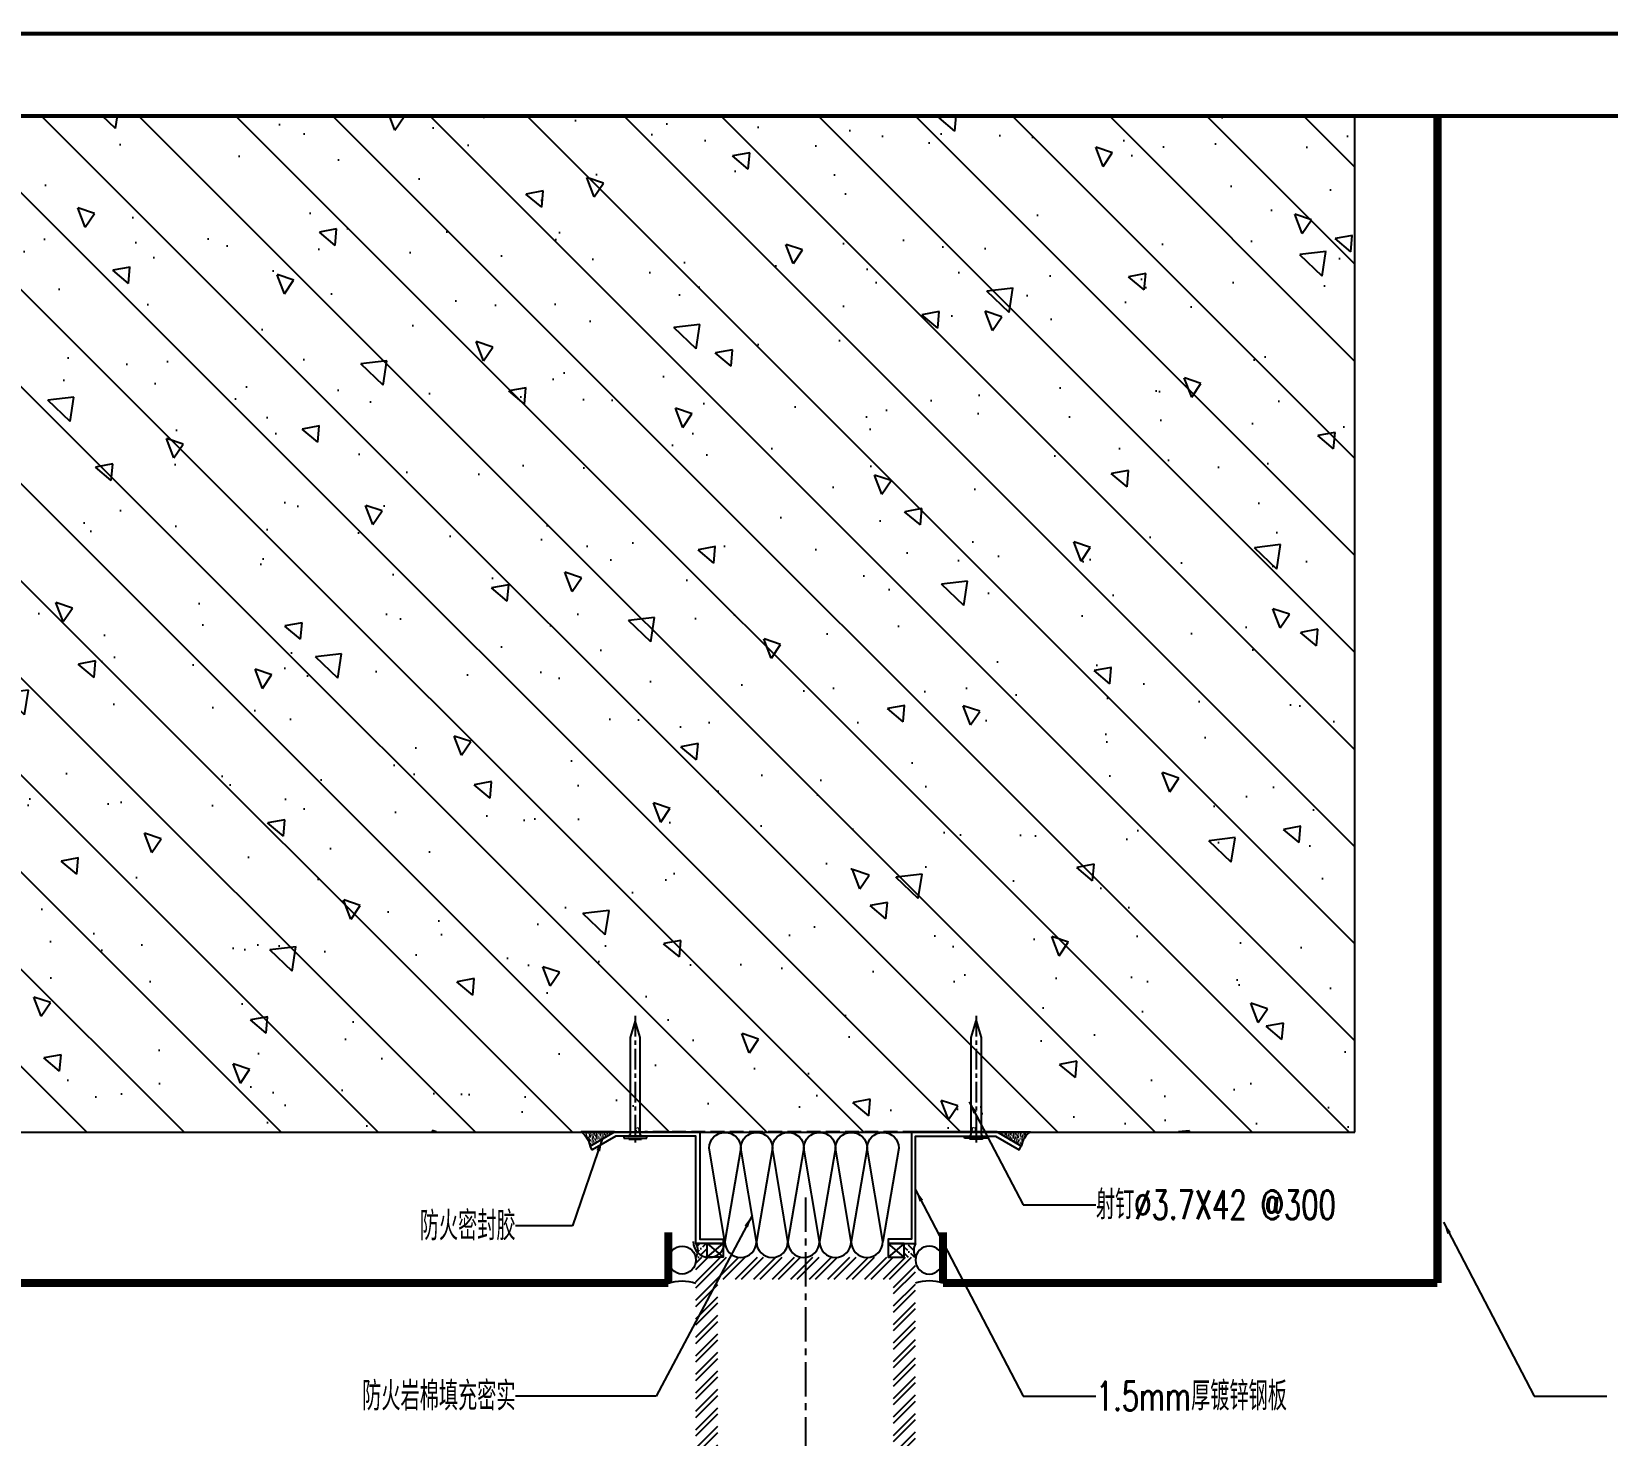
# Model space of a CAD drawing. Extents: x -160106 to 966792, y -663931 to 1550022.
# Drawn here: x -82953 to -82379, y -138549 to -138037 of the extents above; entities that cross this region are included whole.
import ezdxf
from ezdxf.enums import TextEntityAlignment as Align

# ---------------------------------------------------------------- set-up
doc = ezdxf.new("R2010")
doc.units = 0
for name, pattern in [('CENTER', [2, 1.25, -0.25, 0.25, -0.25]), ('ZN-CENTER', [2, 1.25, -0.25, 0.25, -0.25]), ('ZN-DASH', [0.35, 0.25, -0.1])]:
    doc.linetypes.add(name, pattern=pattern)
for name, color, linetype in [('!ZN1-填充-8', 8, 'Continuous'), ('!ZN1-文字-7', 7, 'Continuous'), ('!ZN1-标注-173', 173, 'Continuous'), ('!ZN4-辅助材料-1', 1, 'Continuous'), ('!ZN4-配件-11', 11, 'Continuous'), ('!ZN5-铝材断面-6', 6, 'Continuous'), ('!ZN6-虚线-8', 8, 'ZN-DASH'), ('0-cxFrame', 155, 'Continuous'), ('A_Hatch', 8, 'Continuous'), ('AS-COLN', 6, 'Continuous'), ('Fill', 8, 'Continuous'), ('ZX', 240, 'CENTER')]:
    doc.layers.add(name, color=color, linetype=linetype)
doc.layers.add('0-cxText', color=131, linetype='Continuous', lineweight=25)
doc.styles.add('cx_tuming', font='simhei.ttf')
doc.styles.add('cx_tuqian1', font='')
doc.styles.add('DHTEXT-1', font='ROMANS.shx', dxfattribs={"width": 0.7, "bigfont": 'CHINESE.shx'})
doc.styles.add('ZNDimTStyle', font='ROMANS.shx', dxfattribs={"width": 0.7, "bigfont": 'CHINESE.shx'})
doc.styles.add('ZNTextStyle', font='ROMANS.shx', dxfattribs={"width": 0.7, "bigfont": 'CHINESE.shx'})
doc.styles.add('黑体', font='simhei.ttf', dxfattribs={"height": 12})
doc.styles.get('cx_tuqian1').set_extended_font_data('SimSun')
doc.dimstyles.new('ZN机械-3', dxfattribs={"dimscale": 3, "dimtxt": 2.5, "dimasz": 1.5, "dimexe": 1, "dimexo": 2, "dimgap": 0.9, "dimtad": 1, "dimdec": 0, "dimzin": 0, "dimdsep": 46, "dimtxsty": 'ZNDimTStyle', "dimcen": 2.5, "dimdle": 1, "dimclrd": 173, "dimclre": 173, "dimclrt": 7, "dimazin": 2, "dimtfac": 1, "dimtdec": 4, "dimtix": 1, "dimtmove": 2, "dimatfit": 3, "dimfxl": 0, "dimfrac": 2, "dimtolj": 1, "dimtzin": 0, "dimarcsym": 0})

# ---------------------------------------------------------------- blocks, each defined once
blk = doc.blocks.new('20250822084406')
at = {"layer": 'A_Hatch'}
h = blk.add_hatch(dxfattribs=at)
h.set_pattern_fill('ANSI32', color=256)
h.set_pattern_definition([(45, (-40, -1e-07), (-3.3676, 3.3676), []), (45, (-37.755, -1e-07), (-3.3676, 3.3676), [])])
h.paths.add_polyline_path([(40, 200), (-40, 200), (-40, 0), (40, 0)])
h.paths.add_polyline_path([(-32, 8), (-32, 192), (32, 192), (32, 8)], flags=16)
blk = doc.blocks.new('TK22.A2 L(Dragon)')
at = {"layer": '0-cxFrame', "color": 7, "const_width": 0.5}
blk.add_lwpolyline([(0, 0), (-594, 0), (-594, 420), (0, 420)], close=True, dxfattribs=at)
at = {"layer": '0-cxFrame', "const_width": 0.5}
blk.add_lwpolyline([(-80, 10), (-574, 10), (-574, 410), (-80, 410)], close=True, dxfattribs=at)
at = {"style": '黑体', "flags": 4}
blk.add_attdef('图幅', text='', height=3.3, dxfattribs=at).set_placement((-40, 3), align=Align.RIGHT)
at = {"layer": '0-cxText', "flags": 4}
for tag, height, style, p in [('建设单位', 3.5, 'cx_tuming', (-45, 240)), ('项目名称', 3.5, 'cx_tuming', (-45, 210)), ('子项名称', 3.5, 'cx_tuming', (-45, 180)), ('工程编号', 3.3, 'cx_tuqian1', (-35, 165)), ('图名1', 3.5, 'cx_tuming', (-45, 87)), ('图名2', 3.5, 'cx_tuming', (-45, 79)), ('图名3', 3.5, 'cx_tuming', (-45, 71)), ('出图日期', 3.3, 'cx_tuqian1', (-39, 60)), ('专业', 3.3, 'cx_tuqian1', (-55, 52)), ('图号', 3.3, 'cx_tuqian1', (-55, 44)), ('版次', 3.3, 'cx_tuqian1', (-20, 44))]:
    blk.add_attdef(tag, text='', height=height, dxfattribs=dict(at, style=style)).set_placement(p, align=Align.MIDDLE)
at = {"layer": 'Defpoints', "color": 6, "flags": 4}
for tag, height, style, p in [('tufu', 3.3, '黑体', (-12, 12)), ('dwfname', 4, 'cx_tuqian1', (-80, 3))]:
    blk.add_attdef(tag, text='', height=height, dxfattribs=dict(at, style=style)).set_placement(p, align=Align.RIGHT)
blk = doc.blocks.new('*U2373')
at = {"color": 0, "linetype": 'ZN-CENTER', "ltscale": 6}
blk.add_line((43.76, 0), (-2.33, 0), dxfattribs=at)
at = {"linetype": 'ByBlock', "ltscale": 10}
for p, q in [((-1.1, 2.28), (-1.1, -2.28)), ((-0.95, 2.33), (-0.95, -2.33)), ((-0.8, 4.2), (-0.8, -4.2)), ((0, 4.2), (-0.8, 4.2)), ((0, -4.2), (0, 4.2)), ((-0.8, -4.2), (0, -4.2))]:
    blk.add_line(p, q, dxfattribs=at)
blk.add_lwpolyline([(0, -2.52, -0.414214), (0.67, -1.85), (35.87, -1.85), (42, 0), (35.87, 1.85), (0.67, 1.85, -0.414214), (0, 2.52)], format="xyb", dxfattribs=at)
for centre, start, end in [((-1.12, 2.61), 272.99512, 344.36651), ((-1.12, -2.61), 15.63349, 87.00488)]:
    blk.add_arc(centre, 0.329, start, end, dxfattribs=at)
at = {"layer": 'Defpoints', "color": 0, "ltscale": 10, "style": 'DHTEXT-1', "width": 0.7}
blk.add_text('3.7', height=1.125, rotation=90, dxfattribs=at).set_placement((3.09, -0.93), align=Align.CENTER)
blk = doc.blocks.new('*U3377')
at = {"layer": '!ZN1-填充-8'}
h = blk.add_hatch(dxfattribs=at)
h.set_pattern_fill('AR-SAND', color=256, scale=0.5, angle=180, style=0)
h.set_pattern_definition([(217.5, (-3496.6374, 21478.8114), (0.03149668, -0.963411885), [0, -0.76, 0, -0.85, 0, -0.8125]), (187.5, (-3496.6374, 21478.8114), (-0.88488835, -1.41107303), [0, -0.41, 0, -0.685, 0, -0.2625]), (147.5, (-3496.0224, 21478.8114), (-1.55707093, -0.002829527), [0, -0.25, 0, -0.9, 0, -1.175]), (137.5, (-3496.0224, 21478.8114), (-1.5030633, -0.43883778), [0, -0.125, 0, -0.59, 0, -0.675])])
edge = h.paths.add_edge_path()
edge.add_line((0, 42.31), (0, 31.06))
edge.add_line((0, 31.06), (5.16, 40))
edge.add_ellipse((6.64, 50.23), major_axis=(-7.31, 7.31), ratio=1, start_angle=95.03073, end_angle=126.77179, ccw=False)
at = {"layer": '!ZN1-填充-8', "ltscale": 0.1}
h = blk.add_hatch(dxfattribs=at)
h.set_pattern_fill('ANSI36', color=256, style=0)
h.set_pattern_definition([(45, (-3527.4711, 21478.8114), (0.84189901, 3.08696304), [3.96875, -0.79375, 0, -0.79375])])
edge = h.paths.add_edge_path()
edge.add_line((40.6, 1.5), (40.6, -2.6))
edge.add_line((40.6, -2.6), (45.6, -2.6))
edge.add_line((45.6, -2.6), (45.6, 1.5))
edge.add_arc((43.1, 6.27), 5.38, 242.3296, 297.6704, ccw=False)
at = {"layer": '!ZN4-辅助材料-1', "ltscale": 4}
blk.add_lwpolyline([(5.16, 40), (0, 31.06), (0, 31.06), (0, 43.27, 0.198373), (5.16, 40)], format="xyb", dxfattribs=at)
at = {"layer": '!ZN4-辅助材料-1'}
blk.add_lwpolyline([(40.6, -2.6), (40.6, -8.5), (45.6, -8.5), (45.6, -2.6)], close=True, dxfattribs=at)
at = {"layer": '!ZN4-辅助材料-1', "color": 8}
for points in [[(40.6, -2.6), (45.6, -8.5)], [(45.6, -2.6), (40.6, -8.5)]]:
    blk.add_lwpolyline(points, dxfattribs=at)
at = {"layer": '!ZN4-辅助材料-1', "color": 1, "ltscale": 0.1}
blk.add_arc((43.1, 6.27), 5.38, 242.3296, 297.6704, dxfattribs=at)
at = {"ltscale": 20}
blk.add_lwpolyline([(40.6, -8.5), (40.6, 1.5), (1.5, 1.5), (1.5, 30.66), (6.46, 39.25), (5.16, 40), (0, 31.06), (0, 0), (39.1, 0), (39.1, -8.5)], close=True, dxfattribs=at)
at = {"layer": '!ZN4-配件-11', "color": 1, "extrusion": (0, 0, -1), "zscale": -1}
blk.add_blockref('*U2373', (-1.5, 23.56), dxfattribs=at)
blk = doc.blocks.new('室内胶缝示意')
at = {"ltscale": 0.1}
blk.add_arc((-5, 15.58), 16.36, 252.20316, 287.79684, dxfattribs=at)
at = {"ltscale": 0.1, "extrusion": (0, 0, -1)}
blk.add_ellipse((-4.99, -8.38), major_axis=(0, 5.09), ratio=0.981746, dxfattribs=at)

msp = doc.modelspace()

# ---------------------------------------------------------------- hatches: boundary and pattern name
at = {"layer": '!ZN6-虚线-8', "linetype": 'ZN-DASH', "ltscale": 20}
h = msp.add_hatch(dxfattribs=at)
h.set_pattern_fill('钢筋混凝土', color=8, scale=10, angle=90)
h.set_pattern_definition([(135, (-80665.493, -179207.958), (-17.67767, -17.67767), []), (140, (-80665.493, -179207.96), (6.27521, 71.72602), [7.5, -82.5]), (85, (-80665.49, -179207.96), (-75.21921, -13.87513), [6, -66]), (190.4514, (-80664.97, -179201.98), (-68.94395, 57.85094), [6.37402, -70.11421]), (136.1842, (-80685.49, -179207.96), (16.5519, 106.7241), [11.25, -123.75]), (186.6356, (-80684.11, -179199.06), (-97.4118, 93.46627), [9.56103, -105.1713]), (81.1842, (-80685.49, -179207.96), (-97.41186, 93.4662), [9, -99]), (111, (-80680.493, -179197.96), (40.26189, 59.690705), [7.5, -82.5]), (56, (-80680.49, -179197.96), (-72.515, 24.33153), [6, -66]), (161.4514, (-80677.14, -179192.984), (-32.25305, 84.02226), [6.37402, -70.11421]), (127.5, (-80665.493, -179207.958), (-33.289385, 1.215986), [0, -65.2, 0, -67, 0, -66.25]), (97.5, (-80665.493, -179207.958), (-39.44117, 26.306954), [0, -38.2, 0, -63.7, 0, -25.25]), (57.5, (-80665.493, -179230.258), (2.255487, 53.382244), [0, -25, 0, -78, 0, -103.5]), (47.5, (-80665.493, -179240.26), (-10.0105, 58.318617), [0, -32.5, 0, -51.8, 0, -73.5])])
h.paths.add_polyline_path([(-83071.4, -138438.18), (-83071.4, -138068.12), (-82471.4, -138068.12), (-82471.4, -138438.18)])

# ---------------------------------------------------------------- linework, layer by layer
at = {"layer": '!ZN6-虚线-8', "color": 8, "linetype": 'ZN-DASH', "ltscale": 20}
msp.add_line((-82610.01, -138438.18), (-82730.01, -138438.18), dxfattribs=at)
at = {"color": 4, "linetype": 'ZN-DASH', "ltscale": 20, "const_width": 3}
for points in [[(-82441.4, -138068.12), (-82441.4, -138493.21)], [(-82721.4, -138493.21), (-82721.4, -138474.77)], [(-82621.4, -138493.21), (-82621.4, -138474.77)], [(-83101.4, -138493.21), (-82721.4, -138493.21)], [(-82441.4, -138493.21), (-82621.4, -138493.21)]]:
    msp.add_lwpolyline(points, dxfattribs=at)
at = {"layer": 'AS-COLN'}
for p, q in [((-82471.4, -138438.2), (-82471.4, -138068.12)), ((-83071.4, -138438.2), (-82471.4, -138438.2))]:
    msp.add_line(p, q, dxfattribs=at)
at = {"layer": 'Fill'}
msp.add_lwpolyline([(-82712.34, -138478.11, 1), (-82700.84, -138478.11), (-82706.52, -138444.08, -1), (-82695.02, -138444.08), (-82700.84, -138478.11, 1), (-82689.34, -138478.11), (-82695.02, -138444.08, -1), (-82683.52, -138444.08), (-82689.34, -138478.11, 1), (-82677.84, -138478.11), (-82683.52, -138444.08, -1), (-82672.02, -138444.08), (-82677.84, -138478.11, 1), (-82666.34, -138478.11), (-82672.02, -138444.08, -1), (-82660.52, -138444.08), (-82666.34, -138478.11, 1), (-82654.84, -138478.11), (-82660.52, -138444.08, -1), (-82649.02, -138444.08), (-82654.84, -138478.11, 1), (-82643.34, -138478.11), (-82649.02, -138444.08, -1), (-82637.52, -138444.08), (-82643.34, -138478.11)], format="xyb", dxfattribs=at)
at = {"layer": 'ZX', "ltscale": 10}
msp.add_line((-82671.4, -138462), (-82671.4, -138738.14), dxfattribs=at)

# ---------------------------------------------------------------- block references
at = {"layer": '!ZN5-铝材断面-6', "ltscale": 100}
msp.add_blockref('20250822084406', (-82671.4, -138683.78), dxfattribs=at)
at = {"xscale": -1}
for name, p, rotation in [('*U3377', (-82709.9, -138438.18), 89.9999964506743), ('室内胶缝示意', (-82711.4, -138493.21), 180)]:
    msp.add_blockref(name, p, dxfattribs=dict(at, rotation=rotation))
for name, p, rotation in [('*U3377', (-82632.9, -138438.18), 270), ('室内胶缝示意', (-82631.4, -138493.21), 179.9999964506203)]:
    msp.add_blockref(name, p, dxfattribs=dict(rotation=rotation))
at = {"layer": '0-cxFrame', "xscale": 3, "yscale": 3, "zscale": 3}
msp.add_blockref('TK22.A2 L(Dragon)', (-81705.4, -139298.12), dxfattribs=at)

# ---------------------------------------------------------------- texts
at = {"layer": '!ZN1-文字-7', "ltscale": 20, "style": 'ZNTextStyle', "width": 0.7}
for s, p in [('射钉%%C3.7X42 @300', (-82565.73, -138464.71)), ('1.5mm厚镀锌钢板', (-82565.73, -138534.37))]:
    msp.add_text(s, height=10.5, dxfattribs=at).set_placement(p, align=Align.MIDDLE_LEFT)
for s, p in [('防火密封胶', (-82777.01, -138472.38)), ('防火岩棉填充密实', (-82777.01, -138534.37))]:
    msp.add_text(s, height=10.5, dxfattribs=at).set_placement(p, align=Align.MIDDLE_RIGHT)

# ---------------------------------------------------------------- leaders
at = {"layer": '!ZN1-标注-173'}
for points in [[(-82611.83, -138427.15), (-82592.26, -138464.71), (-82565.73, -138464.71)], [(-82745.43, -138440.76), (-82756.31, -138472.38), (-82777.01, -138472.38)], [(-82631.4, -138459.23), (-82592.26, -138534.37), (-82565.73, -138534.37)], [(-82690.92, -138468.65), (-82725.86, -138534.37), (-82777.01, -138534.37)], [(-82439.21, -138471.01), (-82406.2, -138534.37), (-82379.68, -138534.37)]]:
    msp.add_leader(points, dimstyle='ZN机械-3', dxfattribs=at)

doc.saveas('drawing.dxf')
